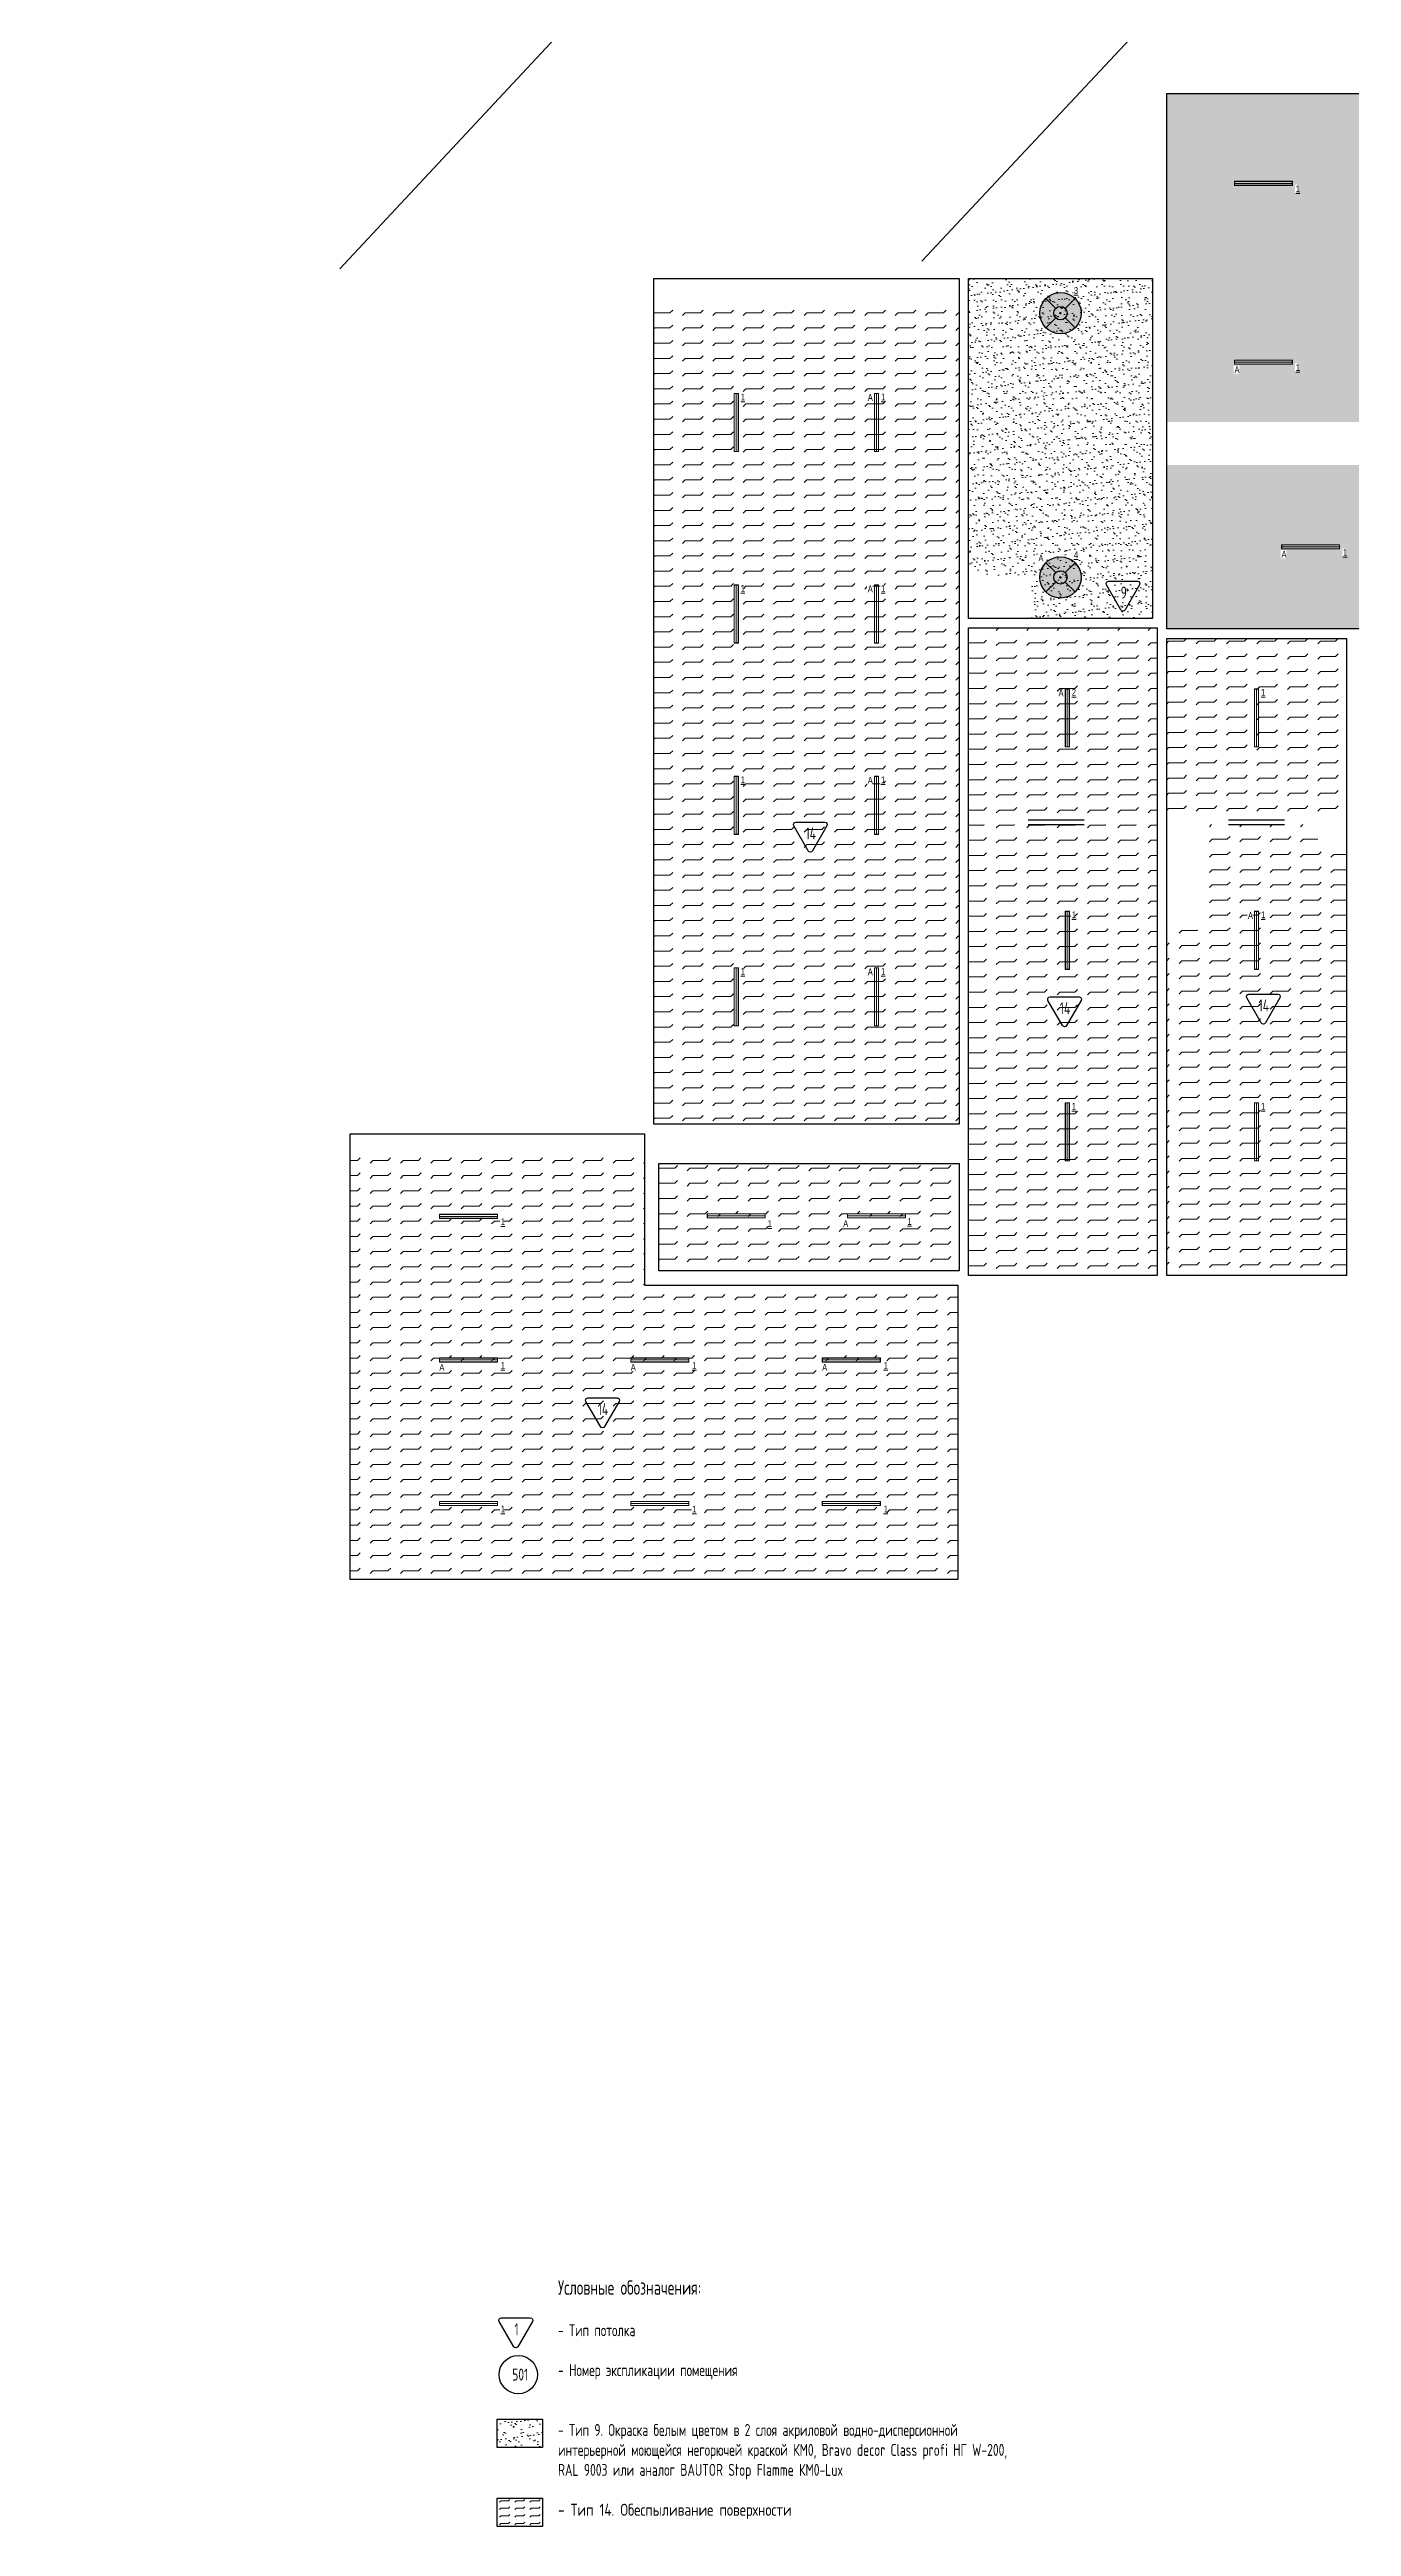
# Model space of a CAD drawing. Header units: millimetres. Extents: x -510890 to 397870, y -45599 to 141350.
# Drawn here: x 323373 to 350581, y 35519 to 87269 of the extents above; entities that cross this region are included whole.
import ezdxf

# ---------------------------------------------------------------- set-up
doc = ezdxf.new("R2010")
doc.units = ezdxf.units.MM
for name, color, linetype, lineweight in [('_ЭОМ_ОБЩ_Освещение_текст тип светильника', 172, 'Continuous', 50), ('_ЭОМ_светильник А', 1, 'Continuous', 35), ('_ЭОМ_светильник Р', 4, 'Continuous', 35), ('АР_Маркер экспликации', 239, 'Continuous', 13), ('АР_тонкая линия', 250, 'Continuous', 0)]:
    doc.layers.add(name, color=color, linetype=linetype, lineweight=lineweight)
doc.layers.add('X-ref Light Emergency', color=249, linetype='Continuous')
doc.layers.add('АР_Потолок_Покраска', color=7, linetype='Continuous', lineweight=5, true_color=0x007399)
doc.styles.add('ISOCPEUR', font='isocpeur.ttf', dxfattribs={"height": 799.9999999999999})
doc.styles.add('ГОСТ', font='cad.shx', dxfattribs={"width": 0.8})

# ---------------------------------------------------------------- blocks, each defined once
blk = doc.blocks.new('подвесной светильник люстра')
at = {"true_color": 0xf8f6b0, "transparency": 33554687}
h = blk.add_hatch(color=51, dxfattribs=at)
h.dxf.hatch_style = 1
edge = h.paths.add_edge_path()
edge.add_ellipse((0, 0), major_axis=(-431.6666666666836, 0), ratio=0.9999999999999278, start_angle=225.0000000000021, end_angle=314.9999999999979)
edge.add_line((-305.234427212194, 305.234427212194), (-98.99494936611666, 98.99494936611666))
edge.add_ellipse((0, 0), major_axis=(-140.0000000000049, 0), ratio=0.9999999999999304, start_angle=225.000000000002, end_angle=314.999999999998, ccw=False)
edge.add_line((98.99494936612066, 98.99494936611336), (305.2344272121939, 305.2344272121939))
edge = h.paths.add_edge_path()
edge.add_ellipse((0, 0), major_axis=(-140.0000000000049, 0), ratio=0.9999999999999304, start_angle=314.999999999998, end_angle=405.000000000002, ccw=False)
edge.add_line((-98.99494936611666, 98.99494936611666), (-305.234427212194, 305.234427212194))
edge.add_ellipse((0, 0), major_axis=(-431.6666666666836, 0), ratio=0.9999999999999278, start_angle=314.9999999999979, end_angle=405.0000000000014)
edge.add_line((-305.2344272121976, -305.2344272121903), (-98.99494936611669, -98.99494936611666))
edge = h.paths.add_edge_path()
edge.add_ellipse((0, 0), major_axis=(-140.0000000000049, 0), ratio=0.9999999999999304, start_angle=405.000000000002, end_angle=494.999999999998, ccw=False)
edge.add_line((-98.99494936611664, -98.99494936611677), (-305.2344272121976, -305.2344272121903))
edge.add_ellipse((0, 0), major_axis=(-431.6666666666836, 0), ratio=0.9999999999999278, start_angle=405.0000000000014, end_angle=494.9999999999979)
edge.add_line((305.234427212194, -305.234427212194), (98.99494936611669, -98.99494936611666))
edge = h.paths.add_edge_path()
edge.add_ellipse((0, 0), major_axis=(-431.6666666666836, 0), ratio=0.9999999999999278, start_angle=494.9999999999979, end_angle=585.0000000000022)
edge.add_line((305.234427212194, 305.2344272121939), (98.99494936612007, 98.99494936611276))
edge.add_ellipse((0, 0), major_axis=(-140.0000000000049, 0), ratio=0.9999999999999304, start_angle=494.999999999998, end_angle=585.000000000002, ccw=False)
edge.add_line((98.99494936611674, -98.99494936611666), (305.2344272121939, -305.234427212194))
edge = h.paths.add_edge_path()
edge.add_ellipse((0, 0), major_axis=(-140.0000000000049, 0), ratio=0.9999999999999304, start_angle=494.999999999998, end_angle=585.0000000000019)
edge.add_ellipse((0, 0), major_axis=(-140.0000000000049, 0), ratio=0.9999999999999304, start_angle=225.000000000002, end_angle=314.999999999998)
edge.add_ellipse((0, 0), major_axis=(-140.0000000000049, 0), ratio=0.9999999999999304, start_angle=314.999999999998, end_angle=405.000000000002)
edge.add_ellipse((0, 0), major_axis=(-140.0000000000049, 0), ratio=0.9999999999999304, start_angle=405.000000000002, end_angle=494.999999999998)
edge = h.paths.add_edge_path(flags=16)
edge.add_ellipse((0, 0), major_axis=(-14.00000000000909, 0), ratio=0.9999999999987021, start_angle=0, end_angle=360)
at = {"color": 0, "linetype": 'ByBlock', "lineweight": -2}
for points in [[(-305.2344272121991, 305.2344272121991), (-98.99494936611154, 98.99494936611154)], [(305.2344272121991, 305.2344272121991), (98.99494936611882, 98.99494936611154)], [(-98.99494936611154, -98.99494936611154), (-305.2344272121918, -305.2344272121845)], [(98.99494936611154, -98.99494936611154), (305.2344272121991, -305.2344272121991)]]:
    blk.add_lwpolyline(points, dxfattribs=at)
for major_axis, ratio, start_param, end_param in [((-431.6666666666836, 0), 0.9999999999999278, 3.926990816987278, 10.21017612416686), ((-140.0000000000049, 0), 0.9999999999999304, 3.926990816987276, 10.21017612416686), ((-140.0000000000049, 0), 0.9999999999999304, 3.926990816987276, 10.21017612416686), ((-14.00000000000909, 0), 0.9999999999987021, 3.926990816987891, 10.21017612416748)]:
    blk.add_ellipse((0, 0), major_axis=major_axis, ratio=ratio, start_param=start_param, end_param=end_param, dxfattribs=at)
blk = doc.blocks.new('A$Cbdfa4545')
at = {"layer": 'АР_тонкая линия', "ltscale": 100}
for p, q in [((14998.74472751294, -12250.00000000031), (30248.53466865438, -3411.045125142162)), ((30233.74472751317, -14750.00000000007), (30248.74472751323, -3250.000000001528)), ((30248.53466865426, -3411.045125142104), (45804.70225433836, -9098.682458352458)), ((63258.73840094201, -3250.14180723585), (45804.70225433836, -9098.682458352458)), ((45804.70225433836, -9098.682458352458), (30233.74472751317, -14750.00000000007)), ((45804.70225433836, -9098.682458352458), (58999.2591413912, -14749.99999999862)), ((248.7447275132872, -23750.00000000012), (14998.74472751294, -12250.00000000031)), ((14998.74472751294, -12250.00000000031), (20998.74472751276, -24231.30850443427)), ((20748.62355814123, -24231.30850443427), (6318.623558140651, -24231.30850443427)), ((6318.623558140651, -24231.30850443427), (18350.94000110985, -35012.42855522729)), ((24778.66900386498, -31665), (18350.94000110985, -35012.42855522729)), ((18350.94000110985, -35012.42855522729), (6318.623558140651, -47915.00000000588)), ((18350.94000110985, -35012.42855522729), (26998.744727513, -38535)), ((18478.61828354694, -39465.007235144), (23133.80445714714, -42390.68553678063))]:
    blk.add_line(p, q, dxfattribs=at)
for points in [[(12248.74472751276, -3816.678536635111), (14998.74472751294, -12250.00000000031)], [(18478.62926937669, -47754.99613795045), (23133.80499407754, -42790.68553678031)]]:
    blk.add_lwpolyline(points, dxfattribs=at)
blk = doc.blocks.new('ORIO LINE')
at = {"color": 0, "linetype": 'ByBlock', "lineweight": -2}
for p, q in [((-593.8284741220996, 84.00000000011642), (621.1715258779004, 84.00025189609732)), ((-593.8284741220996, -4), (-593.8284741220996, 84.00000000011642)), ((-590, 0), (-590, 80.00000000011642)), ((-590, 80.00000000011642), (617.3430517558008, 80.00000000011642)), ((617.3430517558008, 0), (-590, 0)), ((617.3430517558008, 80.00000000011642), (617.3430517558008, 0)), ((621.1715258779004, 84.00025189609732), (621.1715258779004, -3.999748104019091)), ((621.1715258779004, -3.999748104019091), (-593.8284741220996, -4))]:
    blk.add_line(p, q, dxfattribs=at)
blk.add_lwpolyline([(-590, 40.00000000005821), (617.3430517558008, 40.00000000005821)], dxfattribs=at)

msp = doc.modelspace()

# ---------------------------------------------------------------- hatches: boundary and pattern name
at = {"layer": 'АР_Потолок_Покраска'}
h = msp.add_hatch(dxfattribs=at)
h.set_pattern_fill('FLEX', color=256, scale=50)
h.set_pattern_definition([(0, (264334.31722788, 23121.32749225514), (0, 317.5), [317.5, -317.5]), (45, (264651.81722788, 23121.32749225514), (0, 317.499999467225), [79.375, -290.26280657, 79.375, -449.01280657])])
h.paths.add_polyline_path([(346719.6145433907, 79488.46636833821), (351879.1551327999, 79488.46636833822), (351879.1551327999, 78590.32861536831), (346719.6145433907, 78590.32861536831), (346719.6145433907, 75165.68245835253), (380919.6145433905, 75165.68245835253), (380919.6145433905, 78590.32861536846), (374272.4921081078, 78590.32861536846), (374272.4921081078, 79488.48744354918), (380919.6145433905, 79488.48744354921), (380919.6145433905, 86350.68245833341), (372394.6145433905, 86350.68245835253), (372394.6145433905, 78590.3286153684), (372094.6145433889, 78590.32861536846), (372094.6145433905, 86350.68245833834), (363849.6145433907, 86350.68245834294), (363849.6145433907, 79488.46636833821), (368761.0312484704, 79488.46636833822), (368761.0312484704, 78590.32861536846), (360725.9191921474, 78590.32861536846), (360725.9191921474, 79488.46244515486), (363549.6145433907, 79488.46244515489), (363549.6145433907, 86350.6824583431), (355284.6145433906, 86350.68245835253), (355284.6145433906, 79488.46636833822), (358024.5529354192, 79488.46636833821), (358024.5529354191, 78590.32861536839), (354984.6145433891, 78590.32861536846), (354984.6145433906, 86350.68245834789), (346719.6145433906, 86350.68245835253)])
h = msp.add_hatch(dxfattribs=at)
h.set_pattern_fill('AR-SAND', color=256, scale=5)
h.set_pattern_definition([(37.50000000000001, (137892.838042689, 47614.56216568922), (-8.000156479920228, 244.7066186646712), [0, -193.04, 0, -215.9, 0, -206.375]), (7.499999999999999, (137892.838042689, 47614.56216568922), (224.7616415690013, 358.4125502841771), [0, -104.14, 0, -173.99, 0, -66.67500000000001]), (327.5, (137736.628042689, 47614.56216568922), (395.496185120729, 0.718592339272881), [0, -63.5, 0, -228.6, 0, -298.45]), (317.5, (137736.628042689, 47614.56216568922), (381.7782262361486, 111.4646616286082), [0, -31.75, 0, -149.86, 0, -171.45])])
h.paths.add_polyline_path([(346419.6145433908, 82485.68245835279), (346419.5795989503, 75381.26879512922), (343879.6905812207, 75381.26341767157), (343879.6350441593, 76285.76228049348), (342579.6350466098, 76285.68245929884), (342579.5795989502, 82485.68245835278)])
h = msp.add_hatch(dxfattribs=at)
h.set_pattern_fill('FLEX', color=256, scale=50)
h.set_pattern_definition([(0, (226166.7318009217, 18903.93334124854), (0, 317.5), [317.5, -317.5]), (45, (226484.2318009217, 18903.93334124854), (0, 317.499999467225), [79.375, -290.26280657, 79.375, -449.01280657])])
h.paths.add_polyline_path([(336004.6145430814, 64815.68245835247), (342379.6145433906, 64815.68245835252), (342379.6011294107, 81866.06349553223), (336004.6011632287, 81866.06203574385)])
h = msp.add_hatch(dxfattribs=at)
h.set_pattern_fill('FLEX', color=256, scale=50)
h.set_pattern_definition([(0, (232724.8837842527, 12329.18127572339), (0, 317.5), [317.5, -317.5]), (45, (233042.3837842527, 12329.18127572339), (0, 317.499999467225), [79.375, -290.26280657, 79.375, -449.01280657])])
h.paths.add_polyline_path([(342579.6176158293, 71075.68245835244), (346519.6145433907, 71075.68245835256), (346519.6145433908, 61655.68245835247), (342579.6145433905, 61655.68245835247)])
h = msp.add_hatch(dxfattribs=at)
h.set_pattern_fill('FLEX', color=256, scale=50)
h.set_pattern_definition([(0, (236543.647002697, 12348.90607721067), (0, 317.5), [317.5, -317.5]), (45, (236861.147002697, 12348.90607721067), (0, 317.499999467225), [79.375, -290.26280657, 79.375, -449.01280657])])
h.paths.add_polyline_path([(347419.5101446008, 71076.02696175232), (349874.6485255967, 71076.02696175233), (349874.6485255967, 70695.32547236068), (350474.6145433901, 70695.32547236068), (350474.6145433902, 61655.68245835247), (346719.6145433905, 61655.68245834261), (346719.6145433891, 68875.40567453836), (347419.5101446009, 68875.40623454227)])
h = msp.add_hatch(dxfattribs=at)
h.set_pattern_fill('FLEX', color=256, scale=50)
h.set_pattern_definition([(0, (225353.7688021185, -2298.965588269639), (0, 317.5), [317.5, -317.5]), (45, (225671.2688021185, -2298.965588269639), (0, 317.499999467225), [79.375, -290.26280657, 79.375, -449.01280657])])
h.paths.add_polyline_path([(335804.6145433903, 61455.68245835252), (342354.6145433906, 61455.68245835253), (342354.6145433903, 55305.68245835253), (329654.6145433905, 55305.6824678127), (329654.2472882264, 64113.42715759079), (335804.6145433905, 64113.42715759082)])
h = msp.add_hatch(dxfattribs=at)
h.set_pattern_fill('AR-SAND', color=256, scale=5)
h.set_pattern_definition([(37.50000000000001, (0, 757.6471760205459), (-8.000156479920228, 244.7066186646712), [0, -193.04, 0, -215.9, 0, -206.375]), (7.499999999999999, (0, 757.6471760205459), (224.7616415690013, 358.4125502841771), [0, -104.14, 0, -173.99, 0, -66.67500000000001]), (327.5, (-156.21, 757.6471760205459), (395.496185120729, 0.718592339272881), [0, -63.5, 0, -228.6, 0, -298.45]), (317.5, (-156.21, 757.6471760205459), (381.7782262361486, 111.4646616286082), [0, -31.75, 0, -149.86, 0, -171.45])])
h.paths.add_polyline_path([(332728.1754178382, 37764.2239826232), (333671.9660930014, 37764.2239826232), (333671.9660930014, 37172.35104685125), (332728.1754178382, 37172.35104673204)])
h = msp.add_hatch(dxfattribs=at)
h.set_pattern_fill('FLEX', color=256, scale=25)
h.set_pattern_definition([(0, (111824.6783160544, 66219.88026796177), (0, 158.75), [158.75, -158.75]), (45, (111983.4283160544, 66219.88026796177), (0, 158.7499997336125), [39.6875, -145.131403285, 39.6875, -224.506403285])])
h.paths.add_polyline_path([(332728.1754178382, 36111.30555663898), (333671.9660930014, 36111.30555663898), (333671.9660930014, 35519.43262086704), (332728.1754178382, 35519.43262074783)])

# ---------------------------------------------------------------- linework, layer by layer
for points in [[(372394.6145433905, 86350.68245835253), (380919.6145433905, 86350.68245833341), (380919.6145433905, 75165.68245835253), (346719.6145433907, 75165.68245835253), (346719.6145433906, 86350.68245835253), (354984.6145433906, 86350.68245834789), (354984.6145433891, 78590.32861536846), (355284.6145433906, 78590.3286153684), (355284.6145433906, 86350.68245835253), (363549.6145433907, 86350.6824583431), (363549.6145433907, 78590.32861536846), (363849.6145433907, 78590.32861536846), (363849.6145433907, 86350.68245834294), (372094.6145433905, 86350.68245833834), (372094.6145433889, 78590.32861536846), (372394.6145433905, 78590.3286153684)], [(336004.6145772084, 82485.6800879649), (342379.6145433905, 82485.68154775328), (342379.6145433906, 64815.68245835252), (336004.6145430814, 64815.68245835247)], [(346419.6145433908, 82485.68245835279), (346419.5795989503, 75381.26879512922), (342579.579583957, 75381.26341767158), (342579.5795989502, 82485.68245835278)], [(342579.6176158293, 75185.68244966782), (346519.6145433907, 75185.68244966793), (346519.6145433908, 61655.68245835247), (342579.6145433905, 61655.68245835247)], [(346719.6145433905, 74965.68245835253), (350474.6145433903, 74965.68245835253), (350474.6145433902, 61655.68245835247), (346719.6145433905, 61655.68245834261)], [(335804.6145433903, 61455.68245835252), (342354.6145433906, 61455.68245835253), (342354.6145433903, 55305.68245835253), (329654.6145433905, 55305.6824678127), (329654.2472882264, 64615.68245834255), (335804.6145433905, 64615.68245834258)], [(332728.1754178382, 37764.2239826232), (333671.9660930014, 37764.2239826232), (333671.9660930014, 37172.35104673204), (332728.1754178382, 37172.35104673204)], [(332728.1754178382, 36111.30555663898), (333671.9660930014, 36111.30555663898), (333671.9660930014, 35519.43262074783), (332728.1754178382, 35519.43262074783)]]:
    msp.add_lwpolyline(points, close=True)
for points in [[(345504.6092335593, 76160.34386305625), (346110.8271742886, 76160.34386305601, -0.5773494962845065), (346154.1284234055, 76085.34410036038), (345851.019538889, 75560.3441121522, -0.5773541042744643), (345764.4167108775, 75560.3441121522), (345461.3080489138, 76085.34371488888, -0.5773491286020777), (345504.6092335593, 76160.34386305625, -1.710881644036777e-06)], [(338968.5928887693, 71127.22085479858), (339574.8108294986, 71127.22085479835, -0.5773494962845065), (339618.1120786155, 71052.22109210271), (339315.003194099, 70527.22110389454, -0.5773541042744643), (339228.4003660875, 70527.22110389454), (338925.2917041238, 71052.22070663121, -0.5773491286020777), (338968.5928887693, 71127.22085479858, -1.710881644036777e-06)], [(344282.2555877931, 67476.83136430554), (344888.4735285225, 67476.83136430531, -0.5773494962845065), (344931.7747776394, 67401.83160160968), (344628.6658931228, 66876.8316134015, -0.5773541042744643), (344542.0630651113, 66876.8316134015), (344238.9544031476, 67401.83121613818, -0.5773491286020777), (344282.2555877931, 67476.83136430554, -1.710881644036777e-06)], [(348436.7966178792, 67534.32117306566), (349043.0145586086, 67534.32117306543, -0.5773494962845065), (349086.3158077255, 67459.3214103698), (348783.206923209, 66934.32142216162, -0.5773541042744643), (348696.6040951975, 66934.32142216162), (348393.4954332337, 67459.3210248983, -0.5773491286020777), (348436.7966178792, 67534.32117306566, -1.710881644036777e-06)], [(334625.9892754016, 59100.31157747222), (335232.207216131, 59100.31157747199, -0.5773494962845065), (335275.5084652479, 59025.31181477636), (334972.3995807313, 58500.31182656818, -0.5773541042744643), (334885.7967527198, 58500.31182656818), (334582.6880907561, 59025.31142930486, -0.5773491286020777), (334625.9892754016, 59100.31157747222, -1.710881644036777e-06)], [(332814.1539143897, 39875.28926148929), (333420.3718547202, 39875.28926148929, -0.5773494962845065), (333463.6731042243, 39800.28949883499), (333160.5642194129, 39275.28951063671, -0.5773541042744643), (333073.961391387, 39275.28951063671), (332770.8527297354, 39800.28911331214, -0.5773491286020777), (332814.1539143897, 39875.28926148929, -1.710881644036777e-06)]]:
    msp.add_lwpolyline(points, format="xyb")
at = {"ltscale": 1000}
for points in [[(343824.6145433906, 71175.68783581015), (344994.6145433906, 71175.6824583525)], [(343824.6145433906, 71075.6824583525), (344994.6145433906, 71075.6824583525)], [(348008.0143651832, 71176.03233920998), (349178.0143651832, 71176.03233920998)], [(348008.0143651832, 71076.02696175233), (349178.0143651832, 71076.02696175233)]]:
    msp.add_lwpolyline(points, dxfattribs=at)
msp.add_circle((333168.9962281561, 38692.58703973808), 400)

# ---------------------------------------------------------------- block references
at = {"layer": '_ЭОМ_светильник А', "color": 18, "lineweight": 18, "ltscale": 100, "true_color": 0x000000}
for p, rotation in [((348754.6075546262, 80778.5617456923), 179.9999999999999), ((340695.5927250657, 79463.48886122747), 89.99999999999991), ((349740.1944846656, 76918.00553685825), 179.9999999999999), ((340695.5927250657, 75463.48886122747), 89.99999999999991), ((344682.1145496028, 73291.30238723938), 89.99999999999991), ((340695.5927250657, 71463.48886122747), 89.99999999999991), ((348637.1145433904, 68643.14840381753), 89.99999999999991), ((340695.5927250657, 67463.48886122747), 89.99999999999991), ((332141.9335147379, 59930.58402322599), 179.9999999999999), ((336141.9335147379, 59930.58402322599), 179.9999999999999), ((340141.9335147379, 59930.58402322599), 179.9999999999999)]:
    msp.add_blockref('ORIO LINE', p, dxfattribs=dict(at, rotation=rotation))
for name, p in [('подвесной светильник люстра', (344499.6015030007, 76241.16141035265)), ('ORIO LINE', (340641.9211991878, 62862.96437132056))]:
    msp.add_blockref(name, p, dxfattribs=at)
at = {"layer": '_ЭОМ_светильник Р', "color": 18, "lineweight": 18, "true_color": 0x000000}
for p, rotation in [((348754.6075546262, 84511.99839658316), 179.9999999999999), ((337763.7939911221, 79463.48886122747), 89.99999999999991), ((337763.7939911221, 75463.48886122747), 89.99999999999991), ((348637.1145433904, 73291.30238723938), 89.99999999999991), ((337763.7939911221, 71463.48886122747), 89.99999999999991), ((344682.1145496028, 68643.14840381753), 89.99999999999991), ((337763.7939911221, 67463.48886122747), 89.99999999999991), ((344682.1145496028, 64643.14840381753), 89.99999999999991), ((348637.1145433904, 64643.14840381753), 89.99999999999991), ((332141.9328927725, 62930.58402322585), 179.9999999999999), ((337737.4655169999, 62942.96437132068), 179.9999999999999), ((332141.9341367033, 56930.58402322611), 179.9999999999999), ((336141.9341367033, 56930.58402322611), 179.9999999999999), ((340141.9341367033, 56930.58402322611), 179.9999999999999)]:
    msp.add_blockref('ORIO LINE', p, dxfattribs=dict(at, rotation=rotation))
at = {"layer": '_ЭОМ_светильник Р', "color": 18, "lineweight": 18, "ltscale": 100, "true_color": 0x000000}
msp.add_blockref('подвесной светильник люстра', (344499.6263557857, 81761.19574023408), dxfattribs=at)
at = {"layer": 'X-ref Light Emergency', "linetype": 'ByBlock', "ltscale": 40}
for p in [(344499.6263557857, 81761.19574023408), (344499.6015030007, 76241.1614103527)]:
    msp.add_blockref('подвесной светильник люстра', p, dxfattribs=at)
at = {"layer": 'X-ref Light Emergency', "color": 18, "linetype": 'ByBlock', "lineweight": 18, "ltscale": 40, "true_color": 0x000000}
for p in [(344499.6263557857, 81761.19574023408), (344499.6015030007, 76241.16141035265)]:
    msp.add_blockref('подвесной светильник люстра', p, dxfattribs=at)

# ---------------------------------------------------------------- texts
at = {"char_height": 250, "attachment_point": 1, "style": 'ISOCPEUR'}
for s, insert, width in [('{\\W0.7;9}', (345758.3014716869, 76048.26182753709), 294.3337657886732), ('{\\W0.7;14}', (339171.6779241677, 71015.13881927943), 294.3337657886732), ('{\\W0.7;14}', (344485.3406231916, 67364.74932878639), 294.3337657886732), ('{\\W0.7;14}', (348639.8816532777, 67422.23913754651), 294.3337657886732), ('{\\W0.7;14}', (334829.0743108001, 58988.22954195307), 294.3337657886732), ('\\A1;{\\H1.2x;\\W0.7;Условные обозначения: \\H1.66667x;\\P\\pxql;\\H0.5x;\\P\\A0;- Тип потолка\\P\\P- Номер экспликации помещения\\P\\W0.8;\\P\\pq*;\\P\\W0.7;- Тип 9. Окраска белым цветом в 2 слоя акриловой водно-дисперсионной интерьерной моющейся негорючей краской КМ0, Bravo decor Class profi НГ W-200, RAL 9003 или аналог BAUTOR Stop Flamme КМ0-Lux \\P\\W0.8;\\P- Тип 14. Обеспыливание поверхности}', (334000.4592961646, 40660.9144310049), 9733.243855068198), ('{\\W0.7;1}', (333089.8629683829, 39763.20722606697), 294.3337657886732), ('{\\W0.7;501}', (333042.7348737097, 38818.13754108467), 294.3337657886732)]:
    msp.add_mtext(s, dxfattribs=dict(at, insert=insert, width=width))

# ---------------------------------------------------------------- next in the draw order: texts
at = {"layer": '_ЭОМ_ОБЩ_Освещение_текст тип светильника', "color": 18, "lineweight": 18, "ltscale": 40, "true_color": 0x000000, "char_height": 142.1875, "attachment_point": 1, "style": 'ГОСТ', "bg_fill": 3, "box_fill_scale": 1.1, "bg_fill_color": 256, "bg_fill_transparency": 0}
for s, insert, width in [('{\\L1}', (349416.8824862212, 84430.90102310624), 46.11787112470488), ('{\\L3}', (344780.9981291593, 82306.6959979725), 55.871829552576), ('{\\L1}', (349416.8824862212, 80697.46437221539), 46.11787112470488), ('{\\L1}', (337818.5627067836, 80082.34922398161), 46.11787112470488), ('{\\L1}', (340750.3614407272, 80082.34922398161), 46.11787112470488), ('{\\L4}', (344780.9732763742, 76786.66166809108), 55.871829552576), ('{\\L1}', (350402.4694162605, 76836.90816338133), 46.11787112470488), ('{\\L1}', (337818.5627067836, 76082.34922398161), 46.11787112470488), ('{\\L1}', (340750.3614407272, 76082.34922398161), 46.11787112470488), ('{\\L2}', (344736.8832652643, 73910.16274999353), 46.11787112470488), ('{\\L1}', (348691.8832590519, 73910.16274999353), 46.11787112470488), ('{\\L1}', (337818.5627067836, 72082.34922398161), 46.11787112470488), ('{\\L1}', (340750.3614407272, 72082.34922398161), 46.11787112470488), ('{\\L1}', (344736.8832652643, 69262.00876657167), 46.11787112470488), ('{\\L1}', (348691.8832590519, 69262.00876657167), 46.11787112470488), ('{\\L1}', (337818.5627067836, 68082.34922398161), 46.11787112470488), ('{\\L1}', (340750.3614407272, 68082.34922398161), 46.11787112470488), ('{\\L1}', (344736.8832652643, 65262.00876657167), 46.11787112470488), ('{\\L1}', (348691.8832590519, 65262.00876657167), 46.11787112470488), ('{\\L1}', (332804.2078243675, 62849.48664974893), 46.11787112470488), ('{\\L1}', (338381.7771023515, 62810.94059331279), 46.11787112470488), ('{\\L1}', (341301.9960396048, 62855.97985354532), 46.11787112470488), ('{\\L1}', (332804.2084463329, 59849.48664974907), 46.11787112470488), ('{\\L1}', (336804.2084463329, 59849.48664974907), 46.11787112470488), ('{\\L1}', (340804.2084463329, 59849.48664974907), 46.11787112470488), ('{\\L1}', (332804.2090682983, 56849.48664974919), 46.11787112470488), ('{\\L1}', (336804.2090682983, 56849.48664974919), 46.11787112470488), ('{\\L1}', (340804.2090682983, 56849.48664974919), 46.11787112470488)]:
    msp.add_mtext(s, dxfattribs=dict(at, insert=insert, width=width))
at = {"layer": '_ЭОМ_светильник А', "color": 18, "lineweight": 18, "ltscale": 100, "true_color": 0x000000, "char_height": 142.1875, "width": 86.04374658316377, "attachment_point": 1, "style": 'ГОСТ', "bg_fill": 3, "box_fill_scale": 1.1, "bg_fill_color": 256, "bg_fill_transparency": 0}
for insert in [(348136.6228290676, 80652.59583452818), (344039.8139668878, 76716.0029770823), (349118.3812849848, 76796.03937379815), (339960.4107200215, 62809.76296701259), (331520.1203150572, 59808.61786016589), (335520.1203150572, 59808.61786016589), (339520.1203150572, 59808.61786016589)]:
    msp.add_mtext('А', dxfattribs=dict(at, insert=insert))

# ---------------------------------------------------------------- next in the draw order: hatches: boundary and pattern name
at = {"layer": 'АР_Потолок_Покраска'}
h = msp.add_hatch(dxfattribs=at)
h.set_pattern_fill('FLEX', color=256, scale=50)
h.set_pattern_definition([(0, (234361.7317683002, 10453.89758967466), (0, 317.5), [317.5, -317.5]), (45, (234679.2317683002, 10453.89758967466), (0, 317.499999467225), [79.375, -290.26280657, 79.375, -449.01280657])])
h.paths.add_polyline_path([(346719.6212333168, 71176.02696175233), (350474.6145433903, 71176.02696175239), (350474.6145433903, 74965.68245835253), (346719.6145433905, 74965.68245835253)])
h = msp.add_hatch(dxfattribs=at)
h.set_pattern_fill('FLEX', color=256, scale=50)
h.set_pattern_definition([(0, (226266.7317683005, 1033.553086274798), (0, 317.5), [317.5, -317.5]), (45, (226584.2317683005, 1033.553086274798), (0, 317.499999467225), [79.375, -290.26280657, 79.375, -449.01280657])])
h.paths.add_polyline_path([(336104.6145104601, 61755.68245835247), (342379.6145433906, 61755.68245835253), (342379.6145433906, 63995.68324055849), (336104.6011306074, 63995.6817807701)])

# ---------------------------------------------------------------- next in the draw order: linework, layer by layer
at = {"ltscale": 1000}
msp.add_lwpolyline([(336104.6145433905, 63995.68251066422), (342379.6145433906, 63995.68251066422), (342379.6145433906, 61755.68245835253), (336104.6145433905, 61755.68245835253)], close=True, dxfattribs=at)

# ---------------------------------------------------------------- next in the draw order: block references
at = {"layer": 'АР_Маркер экспликации', "ltscale": 100}
msp.add_blockref('A$Cbdfa4545', (323124.552935419, 130600.6824583584), dxfattribs=at)

# ---------------------------------------------------------------- next in the draw order: texts
at = {"layer": '_ЭОМ_светильник А', "color": 18, "lineweight": 18, "ltscale": 100, "true_color": 0x000000, "char_height": 142.1875, "width": 86.04374658316377, "attachment_point": 1, "style": 'ГОСТ', "bg_fill": 3, "box_fill_scale": 1.1, "bg_fill_color": 256, "bg_fill_transparency": 0}
for insert in [(340472.8591476011, 80071.63970941794), (340472.8591476011, 76071.63970941794), (344459.3809721382, 73899.45323542986), (340472.8591476011, 72071.63970941794), (348418.3812178218, 69247.4707778859), (340472.8591476011, 68071.63970941794)]:
    msp.add_mtext('А', dxfattribs=dict(at, insert=insert))

# ---------------------------------------------------------------- next in the draw order: hatches: boundary and pattern name
at = {"layer": 'АР_Потолок_Покраска'}
h = msp.add_hatch(dxfattribs=at)
h.set_pattern_fill('FLEX', color=256, scale=50)
h.set_pattern_definition([(0, (232724.8837842526, 21849.18127572341), (0, 317.5), [317.5, -317.5]), (45, (233042.3837842526, 21849.18127572341), (0, 317.499999467225), [79.375, -290.26280657, 79.375, -449.01280657])])
h.paths.add_polyline_path([(342579.6176158288, 75185.68111958158), (346519.6145433901, 75185.6811195817), (346519.6145433908, 71175.6824583525), (342579.6145433904, 71175.6824583525)])

doc.saveas('drawing.dxf')
